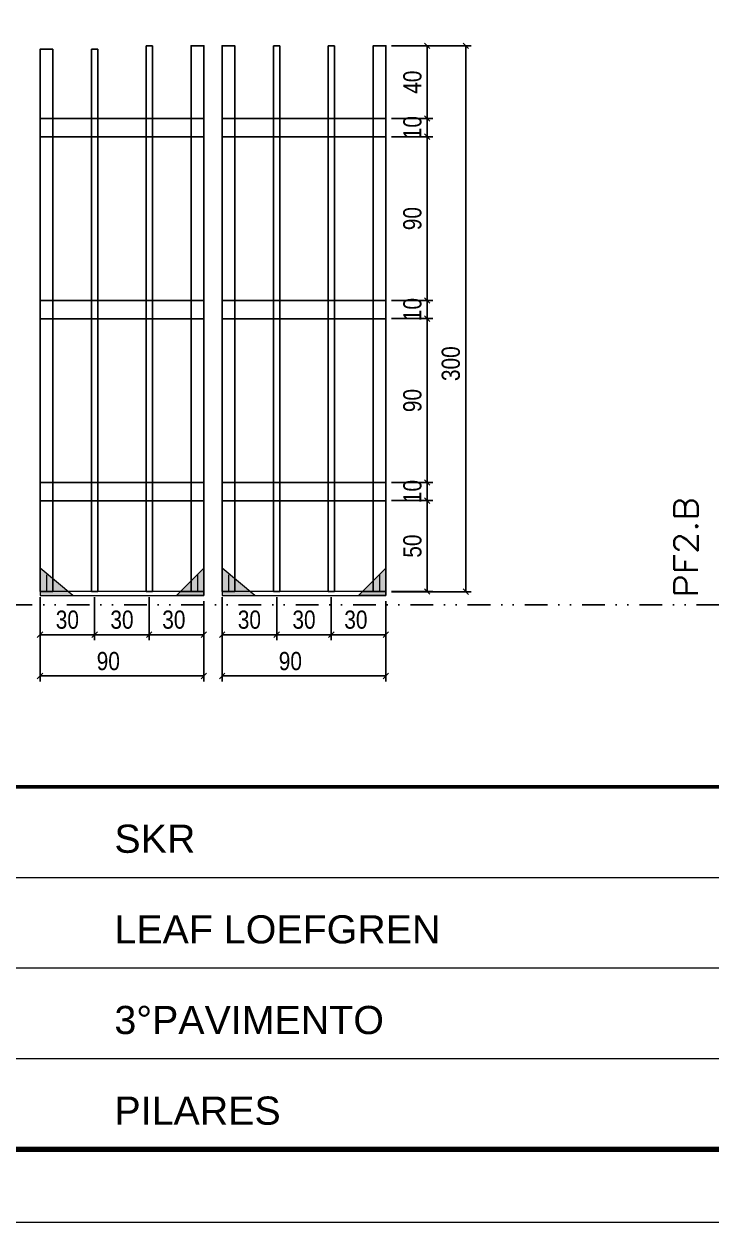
# Model space of a CAD drawing. Extents: x 14400 to 27878, y -21631 to 6985.
# Drawn here: x 19804 to 20181, y -12442 to -11784 of the extents above; entities that cross this region are included whole.
import ezdxf

# ---------------------------------------------------------------- set-up
doc = ezdxf.new("R2010")
doc.units = 0
for name, pattern in [('CONTINUO', [0]), ('DASHED', [0.75, 0.5, -0.25]), ('DIVIDE2', [0.625, 0.25, -0.125, 0, -0.125, 0, -0.125]), ('HIDDEN', [0.375, 0.25, -0.125])]:
    doc.linetypes.add(name, pattern=pattern)
for name, color, linetype in [('COTA', 241, 'Continuous'), ('Nível', 160, 'Continuous'), ('SARR_2.2x10', 60, 'Continuous'), ('SARR_3.5x7', 81, 'Continuous'), ('SARR_7x7', 40, 'Continuous')]:
    doc.layers.add(name, color=color, linetype=linetype)
for name, color, linetype, lineweight in [('Folhas', 255, 'Continuous', 9), ('Madeira', 126, 'Continuous', 18), ('Sarr 2.2x7', 40, 'Continuous', 9), ('SARRAFO DE PRESSAO', 251, 'DASHED', 9), ('Texto Seção', 7, 'Continuous', 15)]:
    doc.layers.add(name, color=color, linetype=linetype, lineweight=lineweight)
doc.styles.add('ARIAL', font='arial.ttf')
doc.styles.add('COTA TECNICA', font='techl___.ttf', dxfattribs={"height": 10})
doc.styles.add('REGUA-120', font='ROMANS.shx', dxfattribs={"height": 15})
doc.dimstyles.new('PAINEL', dxfattribs={"dimtxt": 10, "dimasz": 3, "dimexe": 3, "dimexo": 3, "dimgap": 3, "dimtad": 1, "dimdec": 1, "dimzin": 12, "dimdsep": 46, "dimtxsty": 'COTA TECNICA', "dimblk1": 'OBLIQUE', "dimblk2": 'OBLIQUE', "dimsah": 1, "dimcen": 0.9, "dimclrd": 4, "dimclre": 4, "dimclrt": 240, "dimadec": 1, "dimazin": 3, "dimtfac": 1, "dimtdec": 1, "dimtmove": 0, "dimatfit": 3, "dimfxl": 1, "dimtolj": 1, "dimtzin": 12, "dimarcsym": 0})

# ---------------------------------------------------------------- blocks, each defined once
blk = doc.blocks.new('9999999999')
at = {"color": 30, "linetype": 'CONTINUO'}
for p, q in [((98564.56, 34379.64), (99583.98, 34379.64)), ((98564.56, 34329.83), (99487.98, 34329.83)), ((98564.56, 34280.02), (99487.98, 34280.02))]:
    blk.add_line(p, q, dxfattribs=at)
at = {"color": 30, "linetype": 'CONTINUO', "const_width": 2}
blk.add_lwpolyline([(99583.98, 34230.21), (99583.98, 34414.45, 0.414214), (99568.98, 34429.45), (98228.98, 34429.45, 0.414214), (98213.98, 34414.45), (98213.98, 34245.21, 0.414214), (98228.98, 34230.21), (99583.98, 34230.21)], format="xyb", dxfattribs=at)
at = {"layer": 'Folhas'}
blk.add_lwpolyline([(98138.98, 34190.21), (99623.98, 34190.21), (99623.98, 35240.21), (98138.98, 35240.21)], close=True, dxfattribs=at)
at = {"layer": 'Folhas', "color": 30, "const_width": 3}
blk.add_lwpolyline([(98213.98, 34230.21), (99583.98, 34230.21), (99583.98, 35200.21), (98213.98, 35200.21)], close=True, dxfattribs=at)
at = {"color": 7, "linetype": 'Continuous', "ltscale": 5, "style": 'ARIAL'}
for s, height, p in [('SKR', 15.483, (98837.68, 34393.13)), ('LEAF LOEFGREN', 15.4829, (98837.68, 34343.32)), ('3°PAVIMENTO', 15.4829, (98837.68, 34293.51)), ('PILARES', 15.483, (98837.68, 34243.7))]:
    blk.add_text(s, height=height, dxfattribs=at).set_placement(p)
blk = doc.blocks.new('_Oblique')
at = {"color": 0, "linetype": 'ByBlock', "lineweight": -2}
blk.add_line((-0.5, -0.5), (0.5, 0.5), dxfattribs=at)
blk = doc.blocks.new('*D4579')
at = {"layer": 'COTA', "color": 4, "lineweight": -2, "transparency": 16777216}
for p, q in [((19912.81, -12114.19), (19912.81, -12145.37)), ((20002.81, -12114.19), (20002.81, -12145.37)), ((20002.81, -12142.37), (19912.81, -12142.37))]:
    blk.add_line(p, q, dxfattribs=at)
at = {"layer": 'Defpoints', "color": 0, "transparency": 16777216}
for p in [(19912.81, -12111.19), (20002.81, -12111.19), (19912.81, -12142.37)]:
    blk.add_point(p, dxfattribs=at)
at = {"layer": 'COTA', "color": 4, "lineweight": -2, "transparency": 16777216, "xscale": 3, "yscale": 3, "zscale": 3, "rotation": 180}
blk.add_blockref('_Oblique', (19912.81, -12142.37), dxfattribs=at)
at = {"layer": 'COTA', "color": 4, "lineweight": -2, "transparency": 16777216, "xscale": 3, "yscale": 3, "zscale": 3}
blk.add_blockref('_Oblique', (20002.81, -12142.37), dxfattribs=at)
at = {"layer": 'COTA', "color": 240, "transparency": 16777216, "insert": (19950.31, -12134.24), "char_height": 10, "attachment_point": 5, "style": 'COTA TECNICA'}
blk.add_mtext('\\A1;90', dxfattribs=at)
blk = doc.blocks.new('*D4580')
at = {"layer": 'COTA', "color": 4, "lineweight": -2, "transparency": 16777216}
for p, q in [((20005.81, -12045.99), (20028.5, -12045.99)), ((20025.5, -12095.99), (20025.5, -12045.99)), ((20005.81, -12095.99), (20028.5, -12095.99))]:
    blk.add_line(p, q, dxfattribs=at)
at = {"layer": 'Defpoints', "color": 0, "transparency": 16777216}
for p in [(20002.81, -12045.99), (20025.5, -12045.99), (20002.81, -12095.99)]:
    blk.add_point(p, dxfattribs=at)
at = {"layer": 'COTA', "color": 4, "lineweight": -2, "transparency": 16777216, "xscale": 3, "yscale": 3, "zscale": 3}
for p, rotation in [((20025.5, -12045.99), 90), ((20025.5, -12095.99), 270)]:
    blk.add_blockref('_Oblique', p, dxfattribs=dict(at, rotation=rotation))
at = {"layer": 'COTA', "color": 240, "transparency": 16777216, "insert": (20017.39, -12070.99), "char_height": 10, "attachment_point": 5, "rotation": 90, "style": 'COTA TECNICA'}
blk.add_mtext('\\A1;50', dxfattribs=at)
blk = doc.blocks.new('*D4581')
at = {"layer": 'COTA', "color": 4, "lineweight": -2, "transparency": 16777216}
for p, q in [((20005.81, -12035.99), (20028.5, -12035.99)), ((20025.5, -12045.99), (20025.5, -12035.99)), ((20005.81, -12045.99), (20028.5, -12045.99))]:
    blk.add_line(p, q, dxfattribs=at)
at = {"layer": 'Defpoints', "color": 0, "transparency": 16777216}
for p in [(20002.81, -12035.99), (20025.5, -12035.99), (20002.81, -12045.99)]:
    blk.add_point(p, dxfattribs=at)
at = {"layer": 'COTA', "color": 4, "lineweight": -2, "transparency": 16777216, "xscale": 3, "yscale": 3, "zscale": 3}
for p, rotation in [((20025.5, -12035.99), 90), ((20025.5, -12045.99), 270)]:
    blk.add_blockref('_Oblique', p, dxfattribs=dict(at, rotation=rotation))
at = {"layer": 'COTA', "color": 240, "transparency": 16777216, "insert": (20017.4, -12040.99), "char_height": 10, "attachment_point": 5, "rotation": 90, "style": 'COTA TECNICA'}
blk.add_mtext('\\A1;10', dxfattribs=at)
blk = doc.blocks.new('*D4582')
at = {"layer": 'COTA', "color": 4, "lineweight": -2, "transparency": 16777216}
for p, q in [((20005.81, -11945.99), (20028.5, -11945.99)), ((20025.5, -12035.99), (20025.5, -11945.99)), ((20005.81, -12035.99), (20028.5, -12035.99))]:
    blk.add_line(p, q, dxfattribs=at)
at = {"layer": 'Defpoints', "color": 0, "transparency": 16777216}
for p in [(20002.81, -11945.99), (20025.5, -11945.99), (20002.81, -12035.99)]:
    blk.add_point(p, dxfattribs=at)
at = {"layer": 'COTA', "color": 4, "lineweight": -2, "transparency": 16777216, "xscale": 3, "yscale": 3, "zscale": 3}
for p, rotation in [((20025.5, -11945.99), 90), ((20025.5, -12035.99), 270)]:
    blk.add_blockref('_Oblique', p, dxfattribs=dict(at, rotation=rotation))
at = {"layer": 'COTA', "color": 240, "transparency": 16777216, "insert": (20017.37, -11990.99), "char_height": 10, "attachment_point": 5, "rotation": 90, "style": 'COTA TECNICA'}
blk.add_mtext('\\A1;90', dxfattribs=at)
blk = doc.blocks.new('*D4583')
at = {"layer": 'COTA', "color": 4, "lineweight": -2, "transparency": 16777216}
for p, q in [((20005.81, -11935.99), (20028.5, -11935.99)), ((20025.5, -11945.99), (20025.5, -11935.99)), ((20005.81, -11945.99), (20028.5, -11945.99))]:
    blk.add_line(p, q, dxfattribs=at)
at = {"layer": 'Defpoints', "color": 0, "transparency": 16777216}
for p in [(20002.81, -11935.99), (20025.5, -11935.99), (20002.81, -11945.99)]:
    blk.add_point(p, dxfattribs=at)
at = {"layer": 'COTA', "color": 4, "lineweight": -2, "transparency": 16777216, "xscale": 3, "yscale": 3, "zscale": 3}
for p, rotation in [((20025.5, -11935.99), 90), ((20025.5, -11945.99), 270)]:
    blk.add_blockref('_Oblique', p, dxfattribs=dict(at, rotation=rotation))
at = {"layer": 'COTA', "color": 240, "transparency": 16777216, "insert": (20017.4, -11940.99), "char_height": 10, "attachment_point": 5, "rotation": 90, "style": 'COTA TECNICA'}
blk.add_mtext('\\A1;10', dxfattribs=at)
blk = doc.blocks.new('*D4584')
at = {"layer": 'COTA', "color": 4, "lineweight": -2, "transparency": 16777216}
for p, q in [((20005.81, -11796.03), (20049.72, -11796.03)), ((20046.72, -12096.03), (20046.72, -11796.03)), ((20005.81, -12096.03), (20049.72, -12096.03))]:
    blk.add_line(p, q, dxfattribs=at)
at = {"layer": 'Defpoints', "color": 0, "transparency": 16777216}
for p in [(20002.81, -11796.03), (20046.72, -11796.03), (20002.81, -12096.03)]:
    blk.add_point(p, dxfattribs=at)
at = {"layer": 'COTA', "color": 4, "lineweight": -2, "transparency": 16777216, "xscale": 3, "yscale": 3, "zscale": 3}
for p, rotation in [((20046.72, -11796.03), 90), ((20046.72, -12096.03), 270)]:
    blk.add_blockref('_Oblique', p, dxfattribs=dict(at, rotation=rotation))
at = {"layer": 'COTA', "color": 240, "transparency": 16777216, "insert": (20038.5, -11970.73), "char_height": 10, "attachment_point": 5, "rotation": 90, "style": 'COTA TECNICA'}
blk.add_mtext('\\A1;300', dxfattribs=at)
blk = doc.blocks.new('*D4585')
at = {"layer": 'COTA', "color": 4, "lineweight": -2, "transparency": 16777216}
for p, q in [((19812.81, -12114.19), (19812.81, -12145.37)), ((19902.81, -12114.19), (19902.81, -12145.37)), ((19902.81, -12142.37), (19812.81, -12142.37))]:
    blk.add_line(p, q, dxfattribs=at)
at = {"layer": 'Defpoints', "color": 0, "transparency": 16777216}
for p in [(19812.81, -12111.19), (19902.81, -12111.19), (19812.81, -12142.37)]:
    blk.add_point(p, dxfattribs=at)
at = {"layer": 'COTA', "color": 4, "lineweight": -2, "transparency": 16777216, "xscale": 3, "yscale": 3, "zscale": 3, "rotation": 180}
blk.add_blockref('_Oblique', (19812.81, -12142.37), dxfattribs=at)
at = {"layer": 'COTA', "color": 4, "lineweight": -2, "transparency": 16777216, "xscale": 3, "yscale": 3, "zscale": 3}
blk.add_blockref('_Oblique', (19902.81, -12142.37), dxfattribs=at)
at = {"layer": 'COTA', "color": 240, "transparency": 16777216, "insert": (19850.31, -12134.24), "char_height": 10, "attachment_point": 5, "style": 'COTA TECNICA'}
blk.add_mtext('\\A1;90', dxfattribs=at)
blk = doc.blocks.new('*D4586')
at = {"layer": 'COTA', "color": 4, "lineweight": -2, "transparency": 16777216}
for p, q in [((19812.81, -12098.99), (19812.81, -12122.69)), ((19842.81, -12098.99), (19842.81, -12122.69)), ((19842.81, -12119.69), (19812.81, -12119.69))]:
    blk.add_line(p, q, dxfattribs=at)
at = {"layer": 'Defpoints', "color": 0, "transparency": 16777216}
for p in [(19812.81, -12095.99), (19842.81, -12095.99), (19812.81, -12119.69)]:
    blk.add_point(p, dxfattribs=at)
at = {"layer": 'COTA', "color": 4, "lineweight": -2, "transparency": 16777216, "xscale": 3, "yscale": 3, "zscale": 3, "rotation": 180}
blk.add_blockref('_Oblique', (19812.81, -12119.69), dxfattribs=at)
at = {"layer": 'COTA', "color": 4, "lineweight": -2, "transparency": 16777216, "xscale": 3, "yscale": 3, "zscale": 3}
blk.add_blockref('_Oblique', (19842.81, -12119.69), dxfattribs=at)
at = {"layer": 'COTA', "color": 240, "transparency": 16777216, "insert": (19827.81, -12111.47), "char_height": 10, "attachment_point": 5, "style": 'COTA TECNICA'}
blk.add_mtext('\\A1;30', dxfattribs=at)
blk = doc.blocks.new('*D4587')
at = {"layer": 'COTA', "color": 4, "lineweight": -2, "transparency": 16777216}
for p, q in [((19872.81, -12098.99), (19872.81, -12122.69)), ((19902.81, -12101.19), (19902.81, -12122.69)), ((19872.81, -12119.69), (19902.81, -12119.69))]:
    blk.add_line(p, q, dxfattribs=at)
at = {"layer": 'Defpoints', "color": 0, "transparency": 16777216}
for p in [(19872.81, -12095.99), (19902.81, -12098.19), (19902.81, -12119.69)]:
    blk.add_point(p, dxfattribs=at)
at = {"layer": 'COTA', "color": 4, "lineweight": -2, "transparency": 16777216, "xscale": 3, "yscale": 3, "zscale": 3, "rotation": 180}
blk.add_blockref('_Oblique', (19872.81, -12119.69), dxfattribs=at)
at = {"layer": 'COTA', "color": 4, "lineweight": -2, "transparency": 16777216, "xscale": 3, "yscale": 3, "zscale": 3}
blk.add_blockref('_Oblique', (19902.81, -12119.69), dxfattribs=at)
at = {"layer": 'COTA', "color": 240, "transparency": 16777216, "insert": (19886.31, -12111.47), "char_height": 10, "attachment_point": 5, "style": 'COTA TECNICA'}
blk.add_mtext('\\A1;30', dxfattribs=at)
blk = doc.blocks.new('*D4588')
at = {"layer": 'COTA', "color": 4, "lineweight": -2, "transparency": 16777216}
for p, q in [((19842.81, -12098.99), (19842.81, -12122.69)), ((19872.81, -12098.99), (19872.81, -12122.69)), ((19842.81, -12119.69), (19872.81, -12119.69))]:
    blk.add_line(p, q, dxfattribs=at)
at = {"layer": 'Defpoints', "color": 0, "transparency": 16777216}
for p in [(19842.81, -12095.99), (19872.81, -12095.99), (19872.81, -12119.69)]:
    blk.add_point(p, dxfattribs=at)
at = {"layer": 'COTA', "color": 4, "lineweight": -2, "transparency": 16777216, "xscale": 3, "yscale": 3, "zscale": 3, "rotation": 180}
blk.add_blockref('_Oblique', (19842.81, -12119.69), dxfattribs=at)
at = {"layer": 'COTA', "color": 4, "lineweight": -2, "transparency": 16777216, "xscale": 3, "yscale": 3, "zscale": 3}
blk.add_blockref('_Oblique', (19872.81, -12119.69), dxfattribs=at)
at = {"layer": 'COTA', "color": 240, "transparency": 16777216, "insert": (19857.81, -12111.47), "char_height": 10, "attachment_point": 5, "style": 'COTA TECNICA'}
blk.add_mtext('\\A1;30', dxfattribs=at)
blk = doc.blocks.new('*D4589')
at = {"layer": 'COTA', "color": 4, "lineweight": -2, "transparency": 16777216}
for p, q in [((20005.81, -11845.99), (20028.5, -11845.99)), ((20025.5, -11936.03), (20025.5, -11845.99)), ((20005.81, -11936.03), (20028.5, -11936.03))]:
    blk.add_line(p, q, dxfattribs=at)
at = {"layer": 'Defpoints', "color": 0, "transparency": 16777216}
for p in [(20002.81, -11845.99), (20025.5, -11845.99), (20002.81, -11936.03)]:
    blk.add_point(p, dxfattribs=at)
at = {"layer": 'COTA', "color": 4, "lineweight": -2, "transparency": 16777216, "xscale": 3, "yscale": 3, "zscale": 3}
for p, rotation in [((20025.5, -11845.99), 90), ((20025.5, -11936.03), 270)]:
    blk.add_blockref('_Oblique', p, dxfattribs=dict(at, rotation=rotation))
at = {"layer": 'COTA', "color": 240, "transparency": 16777216, "insert": (20017.37, -11891.01), "char_height": 10, "attachment_point": 5, "rotation": 90, "style": 'COTA TECNICA'}
blk.add_mtext('\\A1;90', dxfattribs=at)
blk = doc.blocks.new('*D4590')
at = {"layer": 'COTA', "color": 4, "lineweight": -2, "transparency": 16777216}
for p, q in [((20005.81, -11835.99), (20028.5, -11835.99)), ((20025.5, -11845.99), (20025.5, -11835.99)), ((20005.81, -11845.99), (20028.5, -11845.99))]:
    blk.add_line(p, q, dxfattribs=at)
at = {"layer": 'Defpoints', "color": 0, "transparency": 16777216}
for p in [(20002.81, -11835.99), (20025.5, -11835.99), (20002.81, -11845.99)]:
    blk.add_point(p, dxfattribs=at)
at = {"layer": 'COTA', "color": 4, "lineweight": -2, "transparency": 16777216, "xscale": 3, "yscale": 3, "zscale": 3}
for p, rotation in [((20025.5, -11835.99), 90), ((20025.5, -11845.99), 270)]:
    blk.add_blockref('_Oblique', p, dxfattribs=dict(at, rotation=rotation))
at = {"layer": 'COTA', "color": 240, "transparency": 16777216, "insert": (20017.4, -11840.99), "char_height": 10, "attachment_point": 5, "rotation": 90, "style": 'COTA TECNICA'}
blk.add_mtext('\\A1;10', dxfattribs=at)
blk = doc.blocks.new('*D4591')
at = {"layer": 'COTA', "color": 4, "lineweight": -2, "transparency": 16777216}
for p, q in [((20005.81, -11796.03), (20028.5, -11796.03)), ((20025.5, -11836.03), (20025.5, -11796.03)), ((20005.81, -11836.03), (20028.5, -11836.03))]:
    blk.add_line(p, q, dxfattribs=at)
at = {"layer": 'Defpoints', "color": 0, "transparency": 16777216}
for p in [(20002.81, -11796.03), (20025.5, -11796.03), (20002.81, -11836.03)]:
    blk.add_point(p, dxfattribs=at)
at = {"layer": 'COTA', "color": 4, "lineweight": -2, "transparency": 16777216, "xscale": 3, "yscale": 3, "zscale": 3}
for p, rotation in [((20025.5, -11796.03), 90), ((20025.5, -11836.03), 270)]:
    blk.add_blockref('_Oblique', p, dxfattribs=dict(at, rotation=rotation))
at = {"layer": 'COTA', "color": 240, "transparency": 16777216, "insert": (20017.4, -11816.03), "char_height": 10, "attachment_point": 5, "rotation": 90, "style": 'COTA TECNICA'}
blk.add_mtext('\\A1;40', dxfattribs=at)
blk = doc.blocks.new('*D4576')
at = {"layer": 'COTA', "color": 4, "lineweight": -2, "transparency": 16777216}
for p, q in [((19912.81, -12098.99), (19912.81, -12122.69)), ((19942.81, -12098.99), (19942.81, -12122.69)), ((19942.81, -12119.69), (19912.81, -12119.69))]:
    blk.add_line(p, q, dxfattribs=at)
at = {"layer": 'Defpoints', "color": 0, "transparency": 16777216}
for p in [(19912.81, -12095.99), (19942.81, -12095.99), (19912.81, -12119.69)]:
    blk.add_point(p, dxfattribs=at)
at = {"layer": 'COTA', "color": 4, "lineweight": -2, "transparency": 16777216, "xscale": 3, "yscale": 3, "zscale": 3, "rotation": 180}
blk.add_blockref('_Oblique', (19912.81, -12119.69), dxfattribs=at)
at = {"layer": 'COTA', "color": 4, "lineweight": -2, "transparency": 16777216, "xscale": 3, "yscale": 3, "zscale": 3}
blk.add_blockref('_Oblique', (19942.81, -12119.69), dxfattribs=at)
at = {"layer": 'COTA', "color": 240, "transparency": 16777216, "insert": (19927.81, -12111.47), "char_height": 10, "attachment_point": 5, "style": 'COTA TECNICA'}
blk.add_mtext('\\A1;30', dxfattribs=at)
blk = doc.blocks.new('*D4577')
at = {"layer": 'COTA', "color": 4, "lineweight": -2, "transparency": 16777216}
for p, q in [((19972.81, -12098.99), (19972.81, -12122.69)), ((20002.81, -12101.19), (20002.81, -12122.69)), ((19972.81, -12119.69), (20002.81, -12119.69))]:
    blk.add_line(p, q, dxfattribs=at)
at = {"layer": 'Defpoints', "color": 0, "transparency": 16777216}
for p in [(19972.81, -12095.99), (20002.81, -12098.19), (20002.81, -12119.69)]:
    blk.add_point(p, dxfattribs=at)
at = {"layer": 'COTA', "color": 4, "lineweight": -2, "transparency": 16777216, "xscale": 3, "yscale": 3, "zscale": 3, "rotation": 180}
blk.add_blockref('_Oblique', (19972.81, -12119.69), dxfattribs=at)
at = {"layer": 'COTA', "color": 4, "lineweight": -2, "transparency": 16777216, "xscale": 3, "yscale": 3, "zscale": 3}
blk.add_blockref('_Oblique', (20002.81, -12119.69), dxfattribs=at)
at = {"layer": 'COTA', "color": 240, "transparency": 16777216, "insert": (19986.31, -12111.47), "char_height": 10, "attachment_point": 5, "style": 'COTA TECNICA'}
blk.add_mtext('\\A1;30', dxfattribs=at)
blk = doc.blocks.new('*D4578')
at = {"layer": 'COTA', "color": 4, "lineweight": -2, "transparency": 16777216}
for p, q in [((19942.81, -12098.99), (19942.81, -12122.69)), ((19972.81, -12098.99), (19972.81, -12122.69)), ((19942.81, -12119.69), (19972.81, -12119.69))]:
    blk.add_line(p, q, dxfattribs=at)
at = {"layer": 'Defpoints', "color": 0, "transparency": 16777216}
for p in [(19942.81, -12095.99), (19972.81, -12095.99), (19972.81, -12119.69)]:
    blk.add_point(p, dxfattribs=at)
at = {"layer": 'COTA', "color": 4, "lineweight": -2, "transparency": 16777216, "xscale": 3, "yscale": 3, "zscale": 3, "rotation": 180}
blk.add_blockref('_Oblique', (19942.81, -12119.69), dxfattribs=at)
at = {"layer": 'COTA', "color": 4, "lineweight": -2, "transparency": 16777216, "xscale": 3, "yscale": 3, "zscale": 3}
blk.add_blockref('_Oblique', (19972.81, -12119.69), dxfattribs=at)
at = {"layer": 'COTA', "color": 240, "transparency": 16777216, "insert": (19957.81, -12111.47), "char_height": 10, "attachment_point": 5, "style": 'COTA TECNICA'}
blk.add_mtext('\\A1;30', dxfattribs=at)

msp = doc.modelspace()

# ---------------------------------------------------------------- hatches: boundary and pattern name
at = {"layer": 'Madeira'}
h = msp.add_hatch(color=252, dxfattribs=at)
h.dxf.hatch_style = 2
h.paths.add_polyline_path([(19812.81, -12083.19), (19812.81, -12098.19), (19830.81, -12098.19)])
h = msp.add_hatch(color=252, dxfattribs=at)
h.dxf.hatch_style = 2
h.paths.add_polyline_path([(19902.81, -12083.19), (19902.81, -12098.19), (19887.81, -12098.19)])
h = msp.add_hatch(color=252, dxfattribs=at)
h.dxf.hatch_style = 2
h.paths.add_polyline_path([(19912.81, -12083.19), (19912.81, -12098.19), (19930.81, -12098.19)])
h = msp.add_hatch(color=252, dxfattribs=at)
h.dxf.hatch_style = 2
h.paths.add_polyline_path([(20002.81, -12083.19), (20002.81, -12098.19), (19987.81, -12098.19)])

# ---------------------------------------------------------------- linework, layer by layer
at = {"layer": 'Madeira', "color": 1, "linetype": 'HIDDEN'}
for p, q in [((19816.31, -12086.69), (19816.31, -12095.99)), ((19816.31, -12086.69), (19816.31, -12095.99)), ((19899.31, -12086.69), (19899.31, -12095.99)), ((19899.31, -12086.69), (19899.31, -12095.99)), ((19916.31, -12086.69), (19916.31, -12095.99)), ((19916.31, -12086.69), (19916.31, -12095.99)), ((19999.31, -12086.69), (19999.31, -12095.99)), ((19999.31, -12086.69), (19999.31, -12095.99)), ((19819.81, -12090.19), (19819.81, -12095.99)), ((19919.81, -12090.19), (19919.81, -12095.99)), ((19822.64, -12095.99), (19812.81, -12095.99)), ((19822.64, -12095.99), (19812.81, -12095.99)), ((19828.61, -12095.99), (19812.81, -12095.99)), ((19890.01, -12095.99), (19902.81, -12095.99)), ((19892.97, -12095.99), (19902.81, -12095.99)), ((19892.97, -12095.99), (19902.81, -12095.99)), ((19922.64, -12095.99), (19912.81, -12095.99)), ((19922.64, -12095.99), (19912.81, -12095.99)), ((19928.61, -12095.99), (19912.81, -12095.99)), ((19990.01, -12095.99), (20002.81, -12095.99)), ((19992.97, -12095.99), (20002.81, -12095.99)), ((19992.97, -12095.99), (20002.81, -12095.99))]:
    msp.add_line(p, q, dxfattribs=at)
at = {"layer": 'Madeira'}
for p, q in [((19812.81, -12095.99), (19812.81, -12098.19)), ((19812.81, -12095.99), (19812.81, -12098.19)), ((19812.81, -12095.99), (19812.81, -12098.19)), ((19912.81, -12095.99), (19912.81, -12098.19)), ((19912.81, -12095.99), (19912.81, -12098.19)), ((19912.81, -12095.99), (19912.81, -12098.19))]:
    msp.add_line(p, q, dxfattribs=at)
at = {"layer": 'Madeira', "color": 0}
for points in [[(19812.81, -12083.19), (19812.81, -12098.19), (19830.81, -12098.19), (19812.81, -12083.19)], [(19902.81, -12083.19), (19902.81, -12098.19), (19887.81, -12098.19), (19902.81, -12083.19)], [(19912.81, -12083.19), (19912.81, -12098.19), (19930.81, -12098.19), (19912.81, -12083.19)], [(20002.81, -12083.19), (20002.81, -12098.19), (19987.81, -12098.19), (20002.81, -12083.19)]]:
    msp.add_lwpolyline(points, dxfattribs=at)
at = {"layer": 'Nível', "color": 4, "linetype": 'DIVIDE2', "ltscale": 50}
msp.add_line((19229.97, -12103.19), (20599.97, -12103.19), dxfattribs=at)
at = {"layer": 'Sarr 2.2x7'}
for points in [[(19902.81, -12095.99), (19812.81, -12095.99), (19812.81, -12098.19), (19902.81, -12098.19)], [(20002.81, -12095.99), (19912.81, -12095.99), (19912.81, -12098.19), (20002.81, -12098.19)]]:
    msp.add_lwpolyline(points, close=True, dxfattribs=at)
at = {"layer": 'SARR_2.2x10'}
for points in [[(19812.81, -11836.03), (19902.81, -11836.03), (19902.81, -11846.03), (19812.81, -11846.03)], [(19912.81, -11836.03), (20002.81, -11836.03), (20002.81, -11846.03), (19912.81, -11846.03)], [(19812.81, -11936.03), (19902.81, -11936.03), (19902.81, -11946.03), (19812.81, -11946.03)], [(19912.81, -11936.03), (20002.81, -11936.03), (20002.81, -11946.03), (19912.81, -11946.03)], [(19812.81, -12036.03), (19902.81, -12036.03), (19902.81, -12046.03), (19812.81, -12046.03)], [(19912.81, -12036.03), (20002.81, -12036.03), (20002.81, -12046.03), (19912.81, -12046.03)]]:
    msp.add_lwpolyline(points, close=True, dxfattribs=at)
at = {"layer": 'SARR_3.5x7'}
for p, q in [((19841.06, -12095.99), (19841.06, -11797.97)), ((19841.06, -11797.97), (19842.81, -11797.97)), ((19844.56, -11797.97), (19842.81, -11797.97)), ((19844.56, -12095.99), (19844.56, -11797.97)), ((19871.06, -12095.99), (19871.06, -11796.03)), ((19871.06, -11796.03), (19872.81, -11796.03)), ((19874.56, -11796.03), (19872.81, -11796.03)), ((19874.56, -12095.99), (19874.56, -11796.03)), ((19941.06, -12095.99), (19941.06, -11796.03)), ((19941.06, -11796.03), (19942.81, -11796.03)), ((19944.56, -11796.03), (19942.81, -11796.03)), ((19944.56, -12095.99), (19944.56, -11796.03)), ((19971.06, -12095.99), (19971.06, -11796.03)), ((19971.06, -11796.03), (19972.81, -11796.03)), ((19974.56, -11796.03), (19972.81, -11796.03)), ((19974.56, -12095.99), (19974.56, -11796.03)), ((19841.06, -12095.99), (19842.81, -12095.99)), ((19844.56, -12095.99), (19842.81, -12095.99)), ((19871.06, -12095.99), (19872.81, -12095.99)), ((19874.56, -12095.99), (19872.81, -12095.99)), ((19941.06, -12095.99), (19942.81, -12095.99)), ((19944.56, -12095.99), (19942.81, -12095.99)), ((19971.06, -12095.99), (19972.81, -12095.99)), ((19974.56, -12095.99), (19972.81, -12095.99))]:
    msp.add_line(p, q, dxfattribs=at)
at = {"layer": 'SARR_7x7'}
for points in [[(19812.81, -12095.99), (19819.81, -12095.99), (19819.81, -11797.97), (19812.81, -11797.97)], [(19895.81, -12095.99), (19902.81, -12095.99), (19902.81, -11796.03), (19895.81, -11796.03)], [(19912.81, -12095.99), (19919.81, -12095.99), (19919.81, -11796.03), (19912.81, -11796.03)], [(19995.81, -12095.99), (20002.81, -12095.99), (20002.81, -11796.03), (19995.81, -11796.03)]]:
    msp.add_lwpolyline(points, close=True, dxfattribs=at)

# ---------------------------------------------------------------- block references
at = {"layer": 'SARRAFO DE PRESSAO', "color": 6, "linetype": 'ByBlock'}
msp.add_blockref('9999999999', (-78984.01, -46632.68), dxfattribs=at)

# ---------------------------------------------------------------- texts
at = {"layer": 'Texto Seção', "style": 'REGUA-120', "width": 1.1}
msp.add_text('PF2.B', height=13, rotation=90, dxfattribs=at).set_placement((20174.07, -12099.31))

# ---------------------------------------------------------------- dimensions: what is measured, and where the dimension line sits
at = {"layer": 'COTA'}
for base, p1, p2, angle, picture, middle in [((20046.72, -11796.03), (20002.81, -12096.03), (20002.81, -11796.03), 90, '*D4584', (20046.72, -11970.73)), ((20025.5, -11835.99), (20002.81, -11845.99), (20002.81, -11835.99), 90, '*D4590', (20025.5, -11840.99)), ((20025.5, -11935.99), (20002.81, -11945.99), (20002.81, -11935.99), 90, '*D4583', (20025.5, -11940.99)), ((20025.5, -12035.99), (20002.81, -12045.99), (20002.81, -12035.99), 90, '*D4581', (20025.5, -12040.99)), ((19812.81, -12142.37), (19902.81, -12111.19), (19812.81, -12111.19), 180, '*D4585', (19850.31, -12142.37)), ((19912.81, -12142.37), (20002.81, -12111.19), (19912.81, -12111.19), 180, '*D4579', (19950.31, -12142.37))]:
    dim = msp.add_linear_dim(base=base, p1=p1, p2=p2, angle=angle, dimstyle='PAINEL', override={"dimtmove": 1}, dxfattribs=at)
    dim.commit()
    dim.dimension.update_dxf_attribs({"geometry": picture, "text_midpoint": middle, "dimtype": 160})
dim = msp.add_linear_dim(base=(20025.5, -11796.03), p1=(20002.81, -11836.03), p2=(20002.81, -11796.03), angle=90, dimstyle='PAINEL', dxfattribs=at)
dim.commit()
dim.dimension.update_dxf_attribs({"geometry": '*D4591', "text_midpoint": (20017.4, -11816.03)})
for base, p1, p2, angle, picture, middle in [((20025.5, -11845.99), (20002.81, -11936.03), (20002.81, -11845.99), 90, '*D4589', (20017.37, -11891.01)), ((20025.5, -11945.99), (20002.81, -12035.99), (20002.81, -11945.99), 90, '*D4582', (20017.37, -11990.99)), ((20025.5, -12045.99), (20002.81, -12095.99), (20002.81, -12045.99), 90, '*D4580', (20017.39, -12070.99)), ((19812.81, -12119.69), (19842.81, -12095.99), (19812.81, -12095.99), 180, '*D4586', (19827.81, -12111.47)), ((19912.81, -12119.69), (19942.81, -12095.99), (19912.81, -12095.99), 180, '*D4576', (19927.81, -12111.47))]:
    dim = msp.add_linear_dim(base=base, p1=p1, p2=p2, angle=angle, dimstyle='PAINEL', override={"dimtmove": 1}, dxfattribs=at)
    dim.commit()
    dim.dimension.update_dxf_attribs({"geometry": picture, "text_midpoint": middle})
for base, p1, p2, picture, middle in [((19872.81, -12119.69), (19842.81, -12095.99), (19872.81, -12095.99), '*D4588', (19857.81, -12111.47)), ((19972.81, -12119.69), (19942.81, -12095.99), (19972.81, -12095.99), '*D4578', (19957.81, -12111.47))]:
    dim = msp.add_linear_dim(base=base, p1=p1, p2=p2, dimstyle='PAINEL', override={"dimtmove": 1}, dxfattribs=at)
    dim.commit()
    dim.dimension.update_dxf_attribs({"geometry": picture, "text_midpoint": middle})
for base, p1, p2, picture, middle in [((19902.81, -12119.69), (19872.81, -12095.99), (19902.81, -12098.19), '*D4587', (19886.31, -12119.69)), ((20002.81, -12119.69), (19972.81, -12095.99), (20002.81, -12098.19), '*D4577', (19986.31, -12119.69))]:
    dim = msp.add_linear_dim(base=base, p1=p1, p2=p2, dimstyle='PAINEL', override={"dimtmove": 1}, dxfattribs=at)
    dim.commit()
    dim.dimension.update_dxf_attribs({"geometry": picture, "text_midpoint": middle, "dimtype": 160})

doc.saveas('drawing.dxf')
